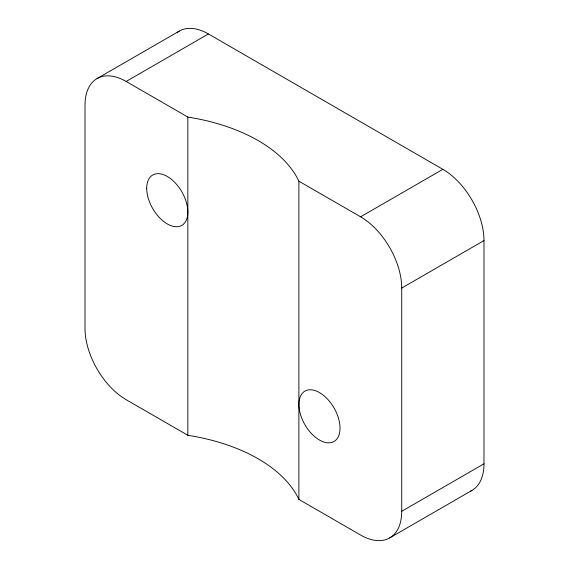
<?xml version="1.0" encoding="UTF-8"?>
<svg xmlns="http://www.w3.org/2000/svg" width="569" height="569" viewBox="0 0 569 569"><rect width="100%" height="100%" fill="white"/><g stroke="black" fill="none" stroke-linecap="round" stroke-linejoin="round"><path stroke-width="0.85" d="M97.057 78.572L179.32 31.082M483.991 463.799L401.728 511.289A58.173 33.585 60 0 1 360.597 535.038L298.896 499.418A157.713 91.054 0 0 0 187.841 435.299L126.14 399.68A58.173 33.585 60 0 1 85.009 328.434L85.009 105.201A58.173 33.585 60 0 1 126.14 81.452L208.403 33.962L442.86 169.32A58.173 33.585 60 0 1 483.991 240.566L483.991 463.799A58.173 33.585 60 0 1 470.385 491.232M126.14 81.452L187.841 117.079A157.713 91.054 0 0 1 298.896 181.198L360.597 216.817L442.86 169.32M401.728 511.289L401.728 288.063L483.991 240.566M389.68 537.918L471.943 490.428M298.896 181.198L298.896 499.418M187.841 117.079L187.841 435.299M360.597 216.817A58.173 33.585 60 0 1 401.728 288.063M177.13 32.554A58.173 33.585 60 0 1 208.403 33.962M298.896 404.424A29.083 16.793 60 0 0 329.743 442.803A29.083 16.793 60 0 0 329.743 401.671A29.083 16.793 60 0 0 298.896 404.424M146.71 188.325A29.083 16.793 60 0 0 177.556 226.697A29.083 16.793 60 0 0 177.556 185.565A29.083 16.793 60 0 0 146.71 188.325"/></g></svg>
